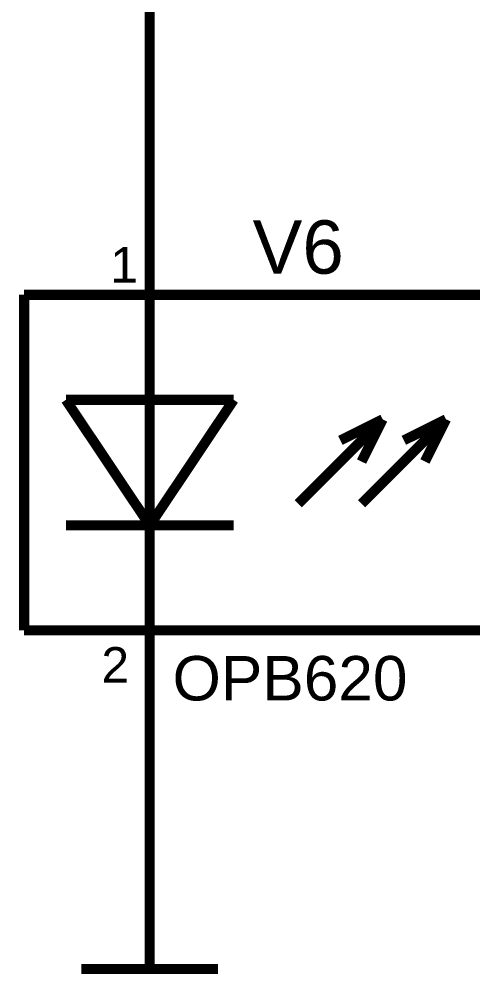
# Model space of a CAD drawing. Header units: millimetres. Extents: x -2024 to 917, y -725 to 13.
# Drawn here: x 483.18 to 496.69, y -664.03 to -635.58 of the extents above; entities that cross this region are included whole.
import ezdxf

# ---------------------------------------------------------------- set-up
doc = ezdxf.new("R2010")
doc.units = ezdxf.units.MM
doc.layers.add('Sheet', color=255, linetype='Continuous')
doc.styles.get("Standard").update_dxf_attribs({"font": 'arial.ttf'})

msp = doc.modelspace()

# ---------------------------------------------------------------- linework, layer by layer
at = {"layer": 'Sheet', "const_width": 0.3}
for points in [[(487.072, -598.801), (487.072, -641.291)], [(487.072, -646.291), (487.072, -641.291)], [(483.332, -643.791), (502.067, -643.791)], [(483.332, -653.793), (483.332, -643.791)], [(487.072, -646.291), (487.072, -651.292)], [(489.571, -646.921), (484.573, -646.921)], [(487.072, -650.663), (484.573, -646.921)], [(489.571, -646.921), (487.072, -650.663)], [(491.491, -650.017), (494.007, -647.5)], [(494.007, -647.5), (492.749, -648.129)], [(493.378, -650.017), (495.894, -647.5)], [(494.007, -647.5), (493.378, -648.759)], [(495.894, -647.5), (494.636, -648.129)], [(495.894, -647.5), (495.265, -648.759)], [(489.571, -650.663), (484.573, -650.663)], [(487.072, -651.292), (487.072, -656.293)], [(502.067, -653.793), (483.332, -653.793)], [(487.072, -658.793), (487.072, -656.293)], [(487.072, -658.793), (487.072, -663.877)], [(485.036, -663.877), (489.108, -663.877)]]:
    msp.add_lwpolyline(points, dxfattribs=at)

# ---------------------------------------------------------------- texts
at = {"layer": 'Sheet'}
for s, height, p in [('V6', 1.5897, (490.134, -643.162)), ('1', 1.06, (485.897, -643.427)), ('2', 1.06, (485.632, -655.349)), ('OPB620', 1.3247, (487.751, -655.879))]:
    msp.add_text(s, height=height, dxfattribs=at).set_placement(p)

doc.saveas('drawing.dxf')
